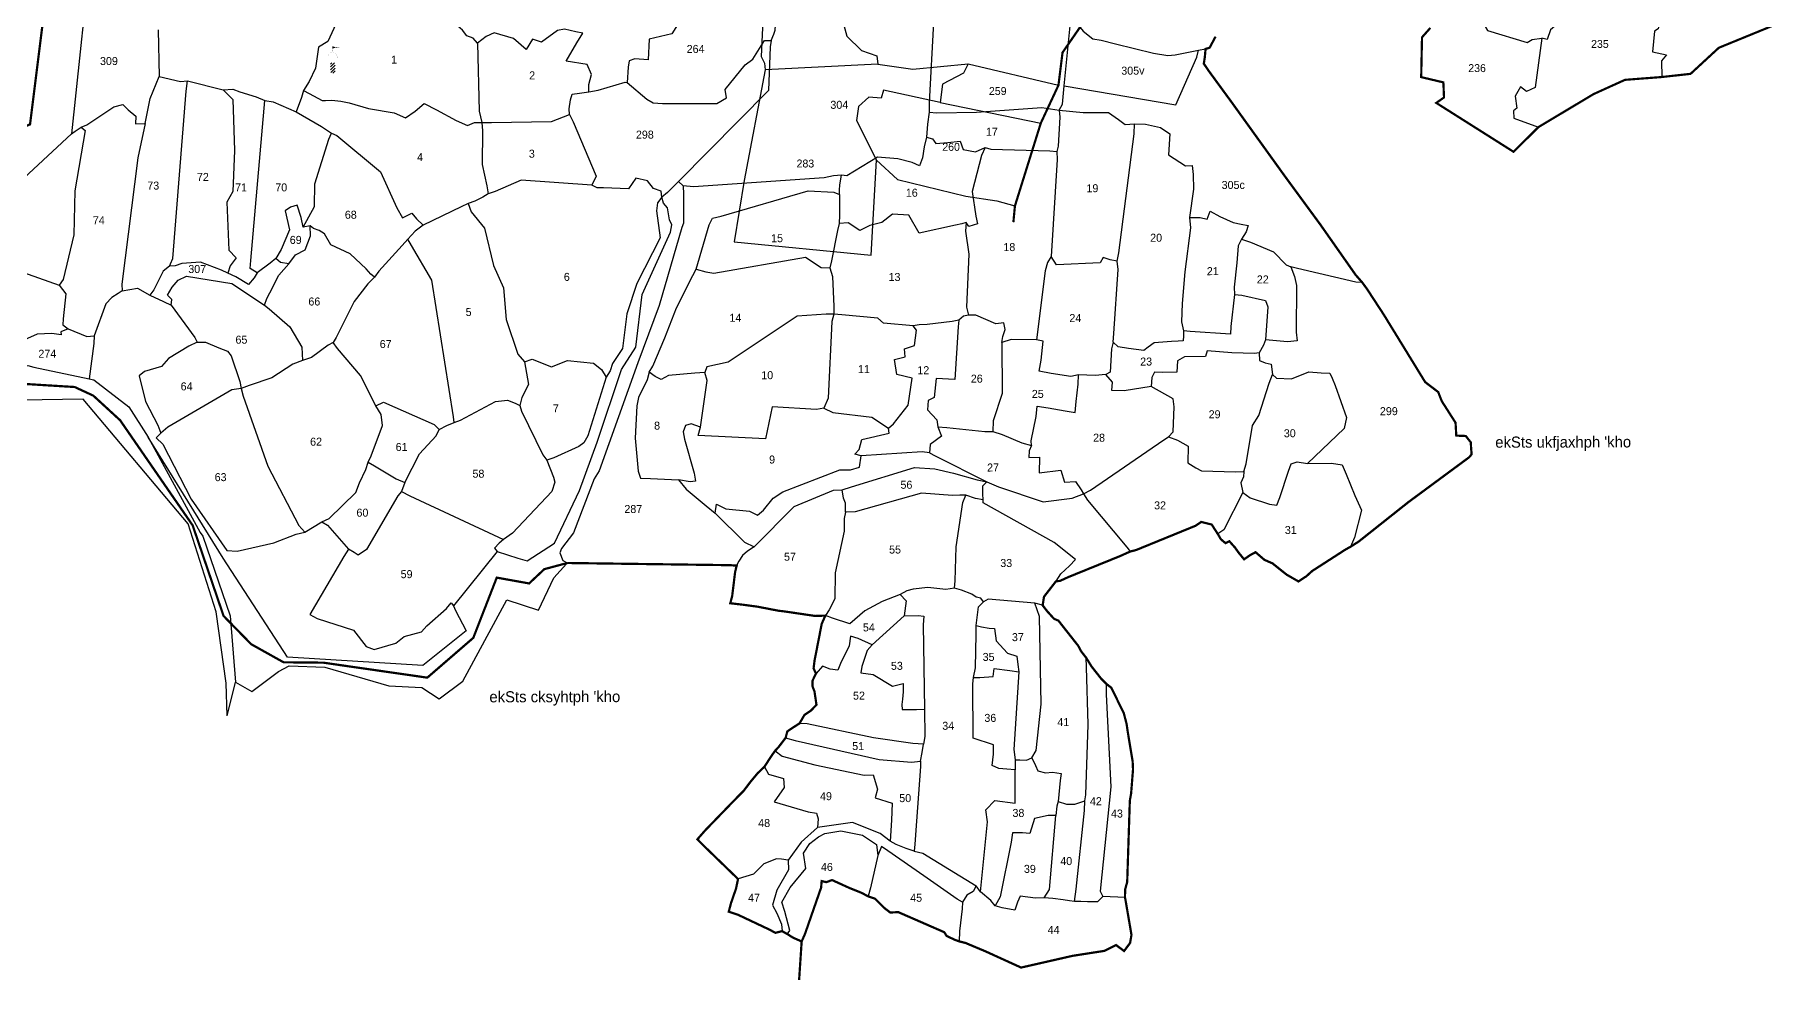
# Model space of a CAD drawing. Header units: metres. Extents: x 266201 to 270178, y 2154629 to 2157254.
# Drawn here: x 267563 to 269483, y 2154629 to 2155671 of the extents above; entities that cross this region are included whole.
import ezdxf

# ---------------------------------------------------------------- set-up
doc = ezdxf.new("R2010")
doc.units = ezdxf.units.M
doc.header["$MEASUREMENT"] = 0
doc.linetypes.add('DASHDOT', pattern=[1, 0.5, -0.25, 0, -0.25])
doc.linetypes.add('DIVIDE', pattern=[1.25, 0.5, -0.25, 0, -0.25, 0, -0.25])
for name, color, linetype in [('OFF', 1, 'Continuous'), ('OTHERS', 1, 'Continuous'), ('POLY_PARCEL', 6, 'Continuous'), ('POLY_WATER', 4, 'Continuous'), ('SYM_WORSHIP', 1, 'Continuous'), ('TEXT_MAPOUT', 7, 'Continuous'), ('TEXT_PARCEL', 7, 'Continuous'), ('V_BOUND_LINE', 7, 'Continuous'), ('V_BOUND_STREAM_LINE', 7, 'DASHDOT'), ('V_DIVIDE_LINE', 7, 'DIVIDE')]:
    doc.layers.add(name, color=color, linetype=linetype)
doc.styles.add('TEXT_MAP', font='KRDEV050.TTF', dxfattribs={"height": 1.8})

# ---------------------------------------------------------------- blocks, each defined once
blk = doc.blocks.new('TEMPLE')
at = {"linetype": 'Continuous'}
blk.add_hatch(color=256, dxfattribs=at).paths.add_polyline_path([(0.28, 5.69), (0.6, 5.75), (0.95, 5.71), (1.39, 5.73), (0.49, 5.85), (0.21, 6.01), (-0.14, 6.06), (-0.15, 5.55), (-0.09, 5.55)])
h = blk.add_hatch(dxfattribs=at)
h.set_pattern_fill('ANSI31', color=256, scale=3.6, style=0)
h.set_pattern_definition([(45, (-94.63405, -100.65248), (-0.318198, 0.318198), [])])
h.paths.add_polyline_path([(-0.51, 2.32), (-0.51, 0), (0.49, 0), (0.49, 2.32)])
at = {"linetype": 'Continuous', "const_width": 0.018}
for points in [[(-1.16, 3.28), (-1.16, 3.69), (-0.97, 4.22), (-0.63, 4.55), (-0.33, 4.73), (-0.16, 4.99), (0.05, 4.8), (0.46, 4.5), (0.69, 4.36), (0.88, 4.09), (1.02, 3.76), (1.06, 3.28)], [(-0.16, 4.99), (-0.14, 6.06), (0.21, 6.01), (0.49, 5.85), (1.39, 5.73), (0.95, 5.71), (0.6, 5.75), (0.28, 5.69), (-0.09, 5.55), (-0.15, 5.55)], [(-1.78, 3.28), (1.75, 3.28)], [(-1.78, 0), (1.78, 0)], [(-1.16, 0), (-1.16, 3.28)], [(-0.51, 0), (-0.51, 2.32), (0.49, 2.32), (0.49, 0)], [(1.06, 0), (1.06, 3.28)]]:
    blk.add_lwpolyline(points, dxfattribs=at)
blk = doc.blocks.new('90')
at = {"layer": 'OFF'}
for points in [[(268276.3, 2155504.7), (268271.3, 2155509.3)], [(267774.7, 2154921), (267773.5, 2154957)]]:
    blk.add_lwpolyline(points, dxfattribs=at)
at = {"layer": 'OTHERS'}
blk.add_lwpolyline([(267688, 2155227.8), (267744.9, 2155123.1), (267748.1, 2155119.1), (267778.1, 2155031.1), (267783.9, 2154958.2)], dxfattribs=at)
at = {"layer": 'POLY_PARCEL'}
for points in [[(268380.6, 2155805.1), (268365.9, 2155727), (268362.1, 2155646.9), (268366, 2155639.4), (268366.6, 2155632.1)], [(268444.8, 2155737.2), (268443.4, 2155717.1), (268456.3, 2155669.3), (268472.7, 2155653.4), (268489.4, 2155647.7), (268490.4, 2155638.6)], [(269282.1, 2155738.2), (269279.3, 2155714.6), (269284, 2155714.6), (269286.4, 2155703.4), (269278.2, 2155697.1), (269250.3, 2155693.3), (269230.6, 2155676.4), (269226.6, 2155665.7), (269221, 2155666.9)], [(269348.7, 2155735.7), (269347.6, 2155717.4), (269336, 2155713.8), (269335.2, 2155688.9), (269350.7, 2155686.9), (269349, 2155677.2), (269345, 2155674.6), (269342.6, 2155652), (269358.2, 2155648.6), (269352.5, 2155642), (269352.9, 2155624.3)], [(268050.1, 2155661.5), (268045.4, 2155667.1), (268038.4, 2155669.7), (268033.7, 2155675.7), (268025.9, 2155682.3), (268037.6, 2155687.7), (268044.7, 2155684.7), (268048, 2155681.2), (268067.2, 2155689.9), (268060.4, 2155702.3), (268065, 2155711.2), (268069.7, 2155719.9)], [(268341.8, 2155707.8), (268350.1, 2155695.9), (268336, 2155689.8), (268275.5, 2155690.4), (268263.9, 2155671.9), (268239, 2155665.8), (268237.9, 2155643.4), (268223.3, 2155644.5), (268216.9, 2155642.3), (268215.9, 2155635), (268214.8, 2155618.4)], [(268553.1, 2155691.6), (268551.8, 2155684.3), (268546.8, 2155596.2), (268547, 2155585.7)], [(268695.3, 2155614.7), (268702, 2155680.6), (268703.4, 2155692.4), (268709.7, 2155682.7), (268716.5, 2155674.8), (268727, 2155666.4), (268736.1, 2155664.8), (268752, 2155660.9), (268793.6, 2155650.6), (268809.5, 2155648.1), (268817.4, 2155648.8), (268843.1, 2155653.7)], [(269094, 2155697.8), (269110.1, 2155696.5), (269117.5, 2155687.7), (269156, 2155684.4), (269161, 2155675.4), (269204.8, 2155662.2), (269210.4, 2155665.6), (269221, 2155666.9)], [(267698.9, 2155676.2), (267699.8, 2155624.8)], [(267906.1, 2155690), (267894.4, 2155682.3), (267885.5, 2155663.5), (267875.3, 2155657.2), (267871.8, 2155634.2), (267865.1, 2155619.2), (267858.9, 2155609.3)], [(268172.7, 2155608.1), (268172.6, 2155615.9), (268175.6, 2155627.1), (268170.7, 2155638.1), (268147.7, 2155641.6), (268159.4, 2155661.9), (268166.1, 2155672.5), (268158.2, 2155674.1), (268145.7, 2155676.9), (268138.2, 2155675.4), (268120.6, 2155662.5), (268110.5, 2155666), (268103.5, 2155654.5), (268089.7, 2155666.7), (268068.6, 2155672.8), (268059.5, 2155669), (268050.1, 2155661.5)], [(268373.1, 2155664.4), (268376, 2155671.5), (268377.6, 2155675.7), (268378.1, 2155681.5)], [(268050.1, 2155661.5), (268052.1, 2155586.8), (268054.9, 2155574.1)], [(268214.8, 2155618.4), (268236.3, 2155599.9), (268243.2, 2155595.9), (268253.5, 2155595), (268313.4, 2155595.3), (268324, 2155601.5), (268322.7, 2155610.7), (268344.7, 2155637.8), (268353.1, 2155644), (268365.7, 2155664.4), (268373.1, 2155664.4)], [(268373.1, 2155664.4), (268372, 2155657.6), (268370.4, 2155609.6), (268271.3, 2155509.3)], [(268695.3, 2155614.7), (268818.3, 2155593.8), (268841.5, 2155646), (268843.1, 2155653.7)], [(268843.1, 2155653.7), (268851, 2155655.2)], [(269221, 2155666.9), (269213.7, 2155612.6), (269204.1, 2155608.4), (269197.3, 2155613.5), (269191.6, 2155603.1), (269193.5, 2155590.1), (269189.7, 2155587), (269190.2, 2155579), (269217.2, 2155569.2)], [(268490.4, 2155638.6), (268366.6, 2155632.1)], [(268490.4, 2155638.6), (268529, 2155632.8), (268589.7, 2155639)], [(268589.7, 2155639), (268584.8, 2155628.6), (268561.6, 2155616.3), (268559.2, 2155596.2)], [(268589.7, 2155639), (268689.2, 2155615.3)], [(267684.5, 2155573.3), (267690.1, 2155600.7), (267699.8, 2155624.8)], [(267699.8, 2155624.8), (267723.5, 2155619.2), (267731.1, 2155620)], [(267711.2, 2155416), (267712.4, 2155418.7), (267714.9, 2155424.6), (267729.8, 2155608.7), (267731.1, 2155620)], [(267731.1, 2155620), (267770.4, 2155610.3)], [(268172.7, 2155608.1), (268182.8, 2155610), (268212.4, 2155618.8), (268214.8, 2155618.4)], [(268366.6, 2155632.1), (268343.6, 2155510.4), (268332.6, 2155442.8)], [(268690, 2155587.9), (268693.5, 2155594.4), (268695.3, 2155614.7)], [(267770.4, 2155610.3), (267780.8, 2155611.1), (267788.7, 2155608.1), (267806.8, 2155602.5), (267816.2, 2155598.4)], [(267770.4, 2155610.3), (267780.8, 2155599.4), (267782.8, 2155543.5), (267781, 2155498.4), (267774.2, 2155486.4), (267776.4, 2155433.7), (267784.5, 2155425.3), (267778, 2155416.6), (267775.6, 2155408.4)], [(267807.6, 2155408.7), (267800.1, 2155413.5), (267800.9, 2155422.4), (267815.4, 2155590), (267816.2, 2155598.4)], [(267816.2, 2155598.4), (267825.2, 2155596.9), (267850.5, 2155586)], [(267858.9, 2155609.3), (267856.6, 2155601.6), (267850.5, 2155586)], [(267858.9, 2155609.3), (267865, 2155606.3), (267879.1, 2155598.3), (267882.8, 2155598.6), (267889.9, 2155598.8), (267899.7, 2155597.7), (267908.9, 2155595.8), (267930.2, 2155589.6), (267958.3, 2155584.9), (267971, 2155579.5), (267981.5, 2155586.6), (267991.4, 2155595.3), (268005, 2155588.1), (268026.8, 2155576.6), (268039.3, 2155570.8), (268046.9, 2155574.1), (268054.9, 2155574.1)], [(268151.4, 2155583), (268151, 2155589.3), (268152.3, 2155599.2), (268154.4, 2155605.3), (268162.4, 2155606.7), (268172.7, 2155608.1)], [(268559.2, 2155596.2), (268496.7, 2155609.9), (268494.3, 2155601.2), (268480.5, 2155602.2), (268469.1, 2155591.9), (268466.9, 2155576.5), (268488.9, 2155532.9)], [(268559.2, 2155596.2), (268669.7, 2155573.4)], [(267614.3, 2155569.2), (267620.5, 2155571.5), (267626.8, 2155576.2), (267650.2, 2155591.5), (267660.1, 2155593.9), (267666, 2155588.3), (267674.2, 2155581.2), (267674, 2155572.8), (267684.5, 2155573.3)], [(267850.5, 2155586), (267878.6, 2155569.8), (267884.2, 2155566), (267889.5, 2155562.6)], [(268054.9, 2155574.1), (268065.7, 2155574.1), (268131.7, 2155575.2), (268151.4, 2155583)], [(268151.4, 2155583), (268155.3, 2155575.1), (268180.6, 2155515.2), (268175.9, 2155505.2)], [(268547, 2155585.7), (268545, 2155572.3), (268543.9, 2155558)], [(268547, 2155585.7), (268555.4, 2155584.8), (268599, 2155585.6), (268670.9, 2155590.9), (268690, 2155587.9)], [(268690, 2155587.9), (268690.6, 2155580.2), (268688.8, 2155548.2), (268687.5, 2155542.2)], [(268690, 2155587.9), (268716.2, 2155585.2), (268744.1, 2155585.2), (268755.4, 2155577.5), (268762.5, 2155572.2), (268772.8, 2155572.7)], [(267614.3, 2155569.2), (267618.6, 2155565.4), (267607.2, 2155499.1), (267606.2, 2155450.6), (267594.5, 2155401.3), (267589.8, 2155395.3)], [(267603.5, 2155561.7), (267607.7, 2155564.7), (267614.3, 2155569.2)], [(267684.5, 2155573.3), (267676.5, 2155535.5), (267659, 2155396.2), (267659.2, 2155388.9)], [(267858.2, 2155459), (267870.7, 2155481.7), (267871.1, 2155506.6), (267886.6, 2155555.8), (267889.5, 2155562.6)], [(267889.5, 2155562.6), (267895.5, 2155560), (267943.5, 2155519.9), (267961.3, 2155480.5), (267967.8, 2155469.3), (267977.9, 2155474.5), (267983.2, 2155468.2), (267990.2, 2155461.2)], [(268054.9, 2155574.1), (268055.7, 2155565.2), (268055.1, 2155527.9), (268060.4, 2155504.7), (268061.9, 2155495.6)], [(268543.9, 2155558), (268541.3, 2155547.5), (268539.7, 2155535.3), (268536.3, 2155526.6), (268528.4, 2155530.1), (268512.4, 2155534.1), (268490.1, 2155536.1), (268456.4, 2155515.4), (268450.4, 2155516.4)], [(268543.9, 2155558), (268550.7, 2155556.2), (268554.2, 2155551.1), (268567.4, 2155552.3), (268581.1, 2155553.6), (268584.5, 2155544.6), (268597.8, 2155542), (268608.7, 2155546.7)], [(268753.8, 2155421.8), (268755.5, 2155430.9), (268772.3, 2155561.8), (268772.8, 2155572.7)], [(268772.8, 2155572.7), (268785.1, 2155572.3), (268801.4, 2155568.7), (268811.7, 2155561.6), (268810.2, 2155538.6), (268829, 2155526.7), (268836.1, 2155526.8), (268837.5, 2155516.9), (268837.7, 2155500.7), (268833.5, 2155469.5)], [(268608.7, 2155546.7), (268604.6, 2155538), (268594.2, 2155498.2), (268598.2, 2155471.3), (268600.2, 2155462.7), (268590.6, 2155459.6), (268587.5, 2155464.1)], [(268608.7, 2155546.7), (268614.7, 2155544.9), (268679.8, 2155542.9), (268687.5, 2155542.2)], [(268687.5, 2155542.2), (268687.7, 2155533.4), (268681.1, 2155426.9)], [(268332.6, 2155442.8), (268483.1, 2155428.2), (268488.9, 2155532.9)], [(268488.9, 2155532.9), (268512.2, 2155511.6), (268587.2, 2155493), (268621.4, 2155488.2), (268641.3, 2155482.4)], [(268175.9, 2155505.2), (268098.2, 2155510.6), (268069.7, 2155498.4), (268061.9, 2155495.6)], [(268252.8, 2155492.1), (268252, 2155498.7), (268243.9, 2155501.5), (268237, 2155509.9), (268224.2, 2155512.9), (268216.4, 2155501.4), (268188.8, 2155502.5), (268181.9, 2155502.2), (268175.9, 2155505.2)], [(268450.4, 2155516.4), (268441.7, 2155515.4), (268431.3, 2155513.5), (268287.6, 2155503.5), (268276.3, 2155504.7)], [(268290.8, 2155412.7), (268304.9, 2155461.6), (268308.7, 2155468.8), (268318.3, 2155471.3), (268413.8, 2155498.9), (268442.1, 2155497.6), (268448.4, 2155494.9)], [(268448.4, 2155494.9), (268448.3, 2155499.6), (268448.8, 2155505.7), (268450.4, 2155516.4)], [(267858.2, 2155459), (267856.3, 2155469.8), (267851.6, 2155483.3), (267844.3, 2155481.2), (267838.7, 2155477), (267843.4, 2155456.1), (267834.3, 2155434.6), (267828.3, 2155424.5)], [(268039.9, 2155485), (268032.3, 2155481.3), (267990.2, 2155461.2)], [(268061.9, 2155495.6), (268055.9, 2155492.1), (268047.2, 2155487.7), (268039.9, 2155485)], [(268039.9, 2155485), (268043.1, 2155475.9), (268057.9, 2155458), (268067.8, 2155417), (268078.7, 2155392.1), (268081.8, 2155357.4), (268094.5, 2155319.3), (268101.7, 2155310.7)], [(268252.8, 2155492.1), (268248.2, 2155485.9), (268247.1, 2155477.1), (268251.2, 2155447.4), (268225.3, 2155396.9), (268214.3, 2155363.7), (268209.6, 2155325.4), (268198.7, 2155309.1), (268195.9, 2155300.9), (268191.7, 2155294.1)], [(268448.4, 2155494.9), (268448.4, 2155472.1), (268447.8, 2155462.9)], [(267842.4, 2155418.7), (267850, 2155428.7), (267860.7, 2155434.1), (267866.3, 2155449.4), (267866.2, 2155460.4)], [(267866.2, 2155460.4), (267858.2, 2155459)], [(267936.7, 2155404.1), (267932.8, 2155407.3), (267927.6, 2155413.2), (267910, 2155429.6), (267888.9, 2155439.6), (267881.8, 2155451.8), (267876.1, 2155455.3), (267869.7, 2155457.4), (267866.2, 2155460.4)], [(267990.2, 2155461.2), (267981.7, 2155454.8), (267973.5, 2155445.8)], [(268447.8, 2155462.9), (268446.2, 2155455.3), (268439.4, 2155422), (268437.6, 2155414.4)], [(268587.5, 2155464.1), (268583, 2155462.7), (268576, 2155461.2), (268536.1, 2155452.5), (268524.7, 2155472.4), (268506.6, 2155473.2), (268494.9, 2155464.3), (268481.7, 2155460.8), (268470.8, 2155455.3), (268457.7, 2155463.7), (268447.8, 2155462.9)], [(268587.5, 2155464.1), (268587.1, 2155454.8), (268590.7, 2155429.2), (268588, 2155371.1), (268590.2, 2155362.1)], [(268833.5, 2155469.5), (268834.3, 2155458.4), (268828.1, 2155409.8), (268825.3, 2155374.9), (268824.7, 2155354.8), (268826.8, 2155344.9)], [(268833.5, 2155469.5), (268845.1, 2155469.7), (268852.9, 2155467.9), (268856.1, 2155476.8), (268866.6, 2155470.7), (268881.5, 2155464.1), (268890.2, 2155462.5), (268898, 2155460.7), (268895.5, 2155453.8), (268890.7, 2155446)], [(267973.5, 2155445.8), (267967.2, 2155439), (267941.5, 2155410.7), (267936.7, 2155404.1)], [(268024.6, 2155244.2), (268023.6, 2155250.3), (268000, 2155400.6), (267977.4, 2155438.7), (267973.5, 2155445.8)], [(268890.7, 2155446), (268886.9, 2155438.5), (268885.3, 2155419.7), (268882.5, 2155393), (268883, 2155384.8)], [(268890.7, 2155446), (268900.3, 2155442.4), (268925.6, 2155431.9), (268939.6, 2155417.5), (268944.7, 2155415.2)], [(267497.7, 2155436.4), (267505, 2155432.9), (267544.3, 2155411.4), (267589.8, 2155395.3)], [(267828.3, 2155424.5), (267821.9, 2155419.3), (267807.6, 2155408.7)], [(267842.4, 2155418.7), (267833.4, 2155420.2), (267828.3, 2155424.5)], [(268290.8, 2155412.7), (268301.2, 2155409.9), (268310.1, 2155408.3), (268410.8, 2155425.9), (268428, 2155414.7), (268437.6, 2155414.4)], [(268681.1, 2155426.9), (268677.2, 2155420), (268674.5, 2155410.9), (268665, 2155334.9)], [(268753.8, 2155421.8), (268746, 2155423.2), (268738.5, 2155425.7), (268735.2, 2155419.6), (268687.1, 2155417.4), (268681.1, 2155426.9)], [(267711.2, 2155416), (267704.2, 2155410.6), (267693.9, 2155390.2), (267689.6, 2155384.3)], [(267713.3, 2155373.1), (267713.9, 2155379.4), (267709.2, 2155384.3), (267714.3, 2155393), (267720.9, 2155400.8), (267730, 2155405.2), (267779.8, 2155396.9), (267815.9, 2155373.1)], [(267775.6, 2155408.4), (267768.6, 2155411.7), (267745.3, 2155420.5), (267724.9, 2155419.1), (267717.5, 2155416.5), (267711.2, 2155416)], [(267807.6, 2155408.7), (267804.5, 2155403.1), (267798.2, 2155395.8), (267784.3, 2155404.2), (267775.6, 2155408.4)], [(267815.9, 2155373.1), (267818.5, 2155380.7), (267821.6, 2155386.7), (267831.7, 2155406.3), (267837, 2155412.3), (267842.4, 2155418.7)], [(267936.7, 2155404.1), (267929.6, 2155396.5), (267914.6, 2155377.2), (267894.5, 2155337.7), (267891.5, 2155332)], [(268238.8, 2155299.4), (268243, 2155306.1), (268256.2, 2155337.2), (268268.9, 2155370.4), (268287, 2155405.8), (268290.8, 2155412.7)], [(268437.6, 2155414.4), (268440.5, 2155404.8), (268442, 2155371.8), (268442, 2155363.1)], [(268749.5, 2155332.3), (268750, 2155341.9), (268754.8, 2155412.4), (268753.8, 2155421.8)], [(268944.7, 2155415.2), (268948.8, 2155404.7), (268951.1, 2155394.7), (268950.8, 2155343.3), (268951.7, 2155334), (268941.2, 2155332.8), (268917, 2155335)], [(269023.5, 2155398), (269016.4, 2155398.6), (268952.1, 2155413.5), (268944.7, 2155415.2)], [(267589.8, 2155395.3), (267597.4, 2155385.8), (267594.4, 2155358.1), (267593.8, 2155351.4), (267599.7, 2155347.2)], [(267659.2, 2155388.9), (267655, 2155385.9), (267648, 2155381.6), (267641.4, 2155374.8), (267628.4, 2155339.6)], [(267659.2, 2155388.9), (267676, 2155392), (267689.6, 2155384.3)], [(267689.6, 2155384.3), (267704.6, 2155377.1), (267713.3, 2155373.1)], [(268883, 2155384.8), (268878.8, 2155349.7), (268878.6, 2155341.3), (268834, 2155344.2), (268826.8, 2155344.9)], [(268883, 2155384.8), (268890.9, 2155384.1), (268916.9, 2155378.5), (268919.5, 2155371.2), (268917, 2155335)], [(267713.3, 2155373.1), (267739.3, 2155337.7), (267741.9, 2155332.5)], [(267815.9, 2155373.1), (267821, 2155369.3), (267843.8, 2155349.2), (267856.8, 2155327), (267857.8, 2155312.2)], [(267599.7, 2155347.2), (267591.8, 2155343.9), (267592.3, 2155340.6), (267582, 2155342), (267565.6, 2155341.3), (267478.5, 2155302.3), (267468.2, 2155299.9), (267461.6, 2155297.3), (267452.7, 2155295.4), (267444, 2155293.5)], [(267599.7, 2155347.2), (267620.3, 2155338.8), (267628.4, 2155339.6)], [(268442, 2155363.1), (268433.5, 2155363.1), (268401.9, 2155361), (268326, 2155310.4), (268302.3, 2155305.2), (268300.3, 2155299.1)], [(268442, 2155363.1), (268440, 2155355.2), (268435.7, 2155270.8), (268431, 2155259.8)], [(268529.4, 2155350.3), (268496.9, 2155353.2), (268490.6, 2155358.7), (268451, 2155362.5), (268442, 2155363.1)], [(268502.2, 2155237.9), (268507.6, 2155242.6), (268524, 2155263.2), (268528.4, 2155292.8), (268511.5, 2155296.7), (268508.8, 2155313.4), (268520.5, 2155316.5), (268519.7, 2155325.2), (268531, 2155328.9), (268533, 2155345.6), (268529.4, 2155350.3)], [(268579.7, 2155356.5), (268572.1, 2155355.3), (268544.6, 2155351.9), (268536.1, 2155351.7), (268529.4, 2155350.3)], [(268579.7, 2155356.5), (268578.9, 2155349.2), (268575.3, 2155291.4), (268554.5, 2155292.6), (268552.4, 2155271.6), (268546, 2155268.1), (268545, 2155258), (268555.5, 2155247), (268556.4, 2155239.4)], [(268590.2, 2155362.1), (268584.6, 2155361), (268579.7, 2155356.5)], [(268626.9, 2155332.2), (268628, 2155338.7), (268630.7, 2155346.5), (268629.2, 2155353.9), (268620.3, 2155352.5), (268598.3, 2155362.3), (268590.2, 2155362.1)], [(267628.4, 2155339.6), (267628.1, 2155331), (267623.1, 2155292)], [(267741.9, 2155332.5), (267732.6, 2155328), (267710.1, 2155314.6), (267702.4, 2155305.7), (267683.9, 2155300), (267678, 2155295.3), (267684.9, 2155267.1), (267698.3, 2155241.2), (267701.8, 2155232.2)], [(267741.9, 2155332.5), (267750.8, 2155332.3), (267765.6, 2155326.2), (267775.2, 2155322.5), (267779.2, 2155317.6), (267788.8, 2155289.1), (267790, 2155281.6)], [(267891.5, 2155332), (267885.8, 2155329.2), (267867.4, 2155315.6), (267857.8, 2155312.2)], [(267938.4, 2155262.5), (267921.6, 2155295.7), (267896, 2155325.6), (267891.5, 2155332)], [(268626.9, 2155332.2), (268627.2, 2155275.8), (268617.4, 2155245.7), (268617, 2155234.2)], [(268665, 2155334.9), (268637, 2155335.5), (268626.9, 2155332.2)], [(268711.4, 2155296.5), (268702.8, 2155294.5), (268681.1, 2155298), (268667.9, 2155300.7), (268670.2, 2155312.8), (268672.2, 2155333.6), (268665, 2155334.9)], [(268749.5, 2155332.3), (268747.6, 2155325.3), (268746, 2155299.5), (268741.2, 2155297)], [(268826.8, 2155344.9), (268826.8, 2155339.3), (268826.3, 2155334.1), (268820.7, 2155333.4), (268813.6, 2155333.1), (268794.3, 2155331.7), (268787.9, 2155326.8), (268783, 2155323.2), (268766.4, 2155325.5), (268754.9, 2155327.4), (268749.5, 2155332.3)], [(268917, 2155335), (268914.9, 2155329.3), (268910.1, 2155320.9)], [(267857.8, 2155312.2), (267846.8, 2155308.2), (267824, 2155293.2), (267799, 2155284.6), (267790, 2155281.6)], [(268101.7, 2155310.7), (268106.3, 2155285.7), (268098.9, 2155271.4), (268096.7, 2155262.9)], [(268101.7, 2155310.7), (268110.4, 2155313.6), (268131.5, 2155305.4), (268149.3, 2155312.3), (268177.8, 2155309.4), (268186.5, 2155302.2), (268191.7, 2155294.1)], [(268910.1, 2155320.9), (268904.8, 2155320), (268879.9, 2155320.6), (268852.8, 2155323), (268850.8, 2155316.6), (268827.9, 2155316.3), (268820.1, 2155311.8), (268819.5, 2155299.3), (268803.6, 2155299.2), (268795, 2155299.6), (268791.9, 2155293.6), (268791.3, 2155283.7)], [(268910.1, 2155320.9), (268910.4, 2155312.4), (268916.4, 2155309.7), (268923.1, 2155308.1), (268924.7, 2155296.7)], [(268191.7, 2155294.1), (268171.4, 2155229.2), (268167, 2155221.5), (268161.7, 2155217.5), (268134, 2155205.1), (268126.5, 2155202.7)], [(268238.8, 2155299.4), (268236.7, 2155291.1), (268227.4, 2155271.4), (268225.3, 2155262.5), (268223.6, 2155226.7), (268226.8, 2155190.4), (268229.6, 2155182.6), (268240.4, 2155182.4), (268271.2, 2155180.8)], [(268300.3, 2155299.1), (268289.3, 2155298.4), (268260.4, 2155295.7), (268252.2, 2155291.4), (268245.5, 2155294.5), (268238.8, 2155299.4)], [(268295.4, 2155238.8), (268302.9, 2155290.3), (268300.3, 2155299.1)], [(268659.7, 2155218.9), (268659.2, 2155224), (268664.5, 2155250.8), (268665.9, 2155262), (268677.9, 2155260.2), (268696.7, 2155256.7), (268703, 2155255.8), (268707.4, 2155255.1), (268708.6, 2155267), (268710.9, 2155286.2), (268711.4, 2155296.5)], [(268741.2, 2155297), (268729.5, 2155295.7), (268711.4, 2155296.5)], [(268791.3, 2155283.7), (268761.6, 2155279), (268747.9, 2155279.4), (268748.6, 2155288.3), (268741.2, 2155297)], [(268893.2, 2155190), (268895.5, 2155198.6), (268902.6, 2155240.8), (268909.7, 2155251.6), (268920.9, 2155287.2), (268924.7, 2155296.7)], [(268924.7, 2155296.7), (268929.1, 2155293), (268945.5, 2155292.1), (268964.5, 2155299.9), (268978, 2155298.6), (268987.8, 2155298.2), (268990.4, 2155292.9), (268993.5, 2155284.9), (269005.9, 2155249.7), (269003.5, 2155237.4), (268963.3, 2155198.8)], [(267790, 2155281.6), (267779.9, 2155280), (267709.4, 2155238.9), (267701.8, 2155232.2)], [(267790, 2155281.6), (267792.5, 2155272.9), (267819.3, 2155196), (267853.5, 2155130.5), (267860.1, 2155123.4)], [(268024.6, 2155244.2), (268031.3, 2155246.5), (268070, 2155267), (268083.1, 2155268.7), (268091.6, 2155265.2), (268096.7, 2155262.9)], [(268810.1, 2155228.4), (268815.3, 2155233.9), (268816.3, 2155261.4), (268815.3, 2155270.1), (268791.3, 2155283.7)], [(267929.7, 2155200.2), (267933.2, 2155207.4), (267945.8, 2155240.7), (267944, 2155252.9), (267938.4, 2155262.5)], [(267938.4, 2155262.5), (267946.9, 2155266.5), (268002.6, 2155241.8), (268008, 2155236.2)], [(268096.7, 2155262.9), (268098.4, 2155256.5), (268122.1, 2155208.4), (268126.5, 2155202.7)], [(268431, 2155259.8), (268422.9, 2155258.5), (268374.3, 2155261.3), (268366.9, 2155226.2), (268292.7, 2155229.7), (268295.4, 2155238.8)], [(268431, 2155259.8), (268441, 2155254.9), (268483.9, 2155249.9), (268502.2, 2155237.9)], [(267701.8, 2155232.2), (267696.5, 2155227.3), (267703.8, 2155220.2), (267735.2, 2155159.5), (267774.2, 2155103.1), (267785.7, 2155102.6), (267825.9, 2155111.7), (267850.5, 2155121.3), (267860.1, 2155123.4)], [(267970.2, 2155178), (267986.5, 2155209.4), (268004.5, 2155229.3), (268008, 2155236.2)], [(268008, 2155236.2), (268016.4, 2155240.7), (268024.6, 2155244.2)], [(268295.4, 2155238.8), (268285.3, 2155242.6), (268278.8, 2155240.6), (268276.5, 2155233.6), (268277.7, 2155225.8), (268288.3, 2155188.2), (268290.1, 2155179.3), (268283.9, 2155178.8), (268271.2, 2155180.8)], [(268472.2, 2155207.5), (268465.2, 2155209.1), (268469.9, 2155214.5), (268472.8, 2155225.4), (268502.9, 2155232.3), (268502.2, 2155237.9)], [(268556.4, 2155239.4), (268560.7, 2155228.9), (268548, 2155219.8), (268547.2, 2155210.7)], [(268556.4, 2155239.4), (268566.3, 2155238.5), (268608.1, 2155234), (268617, 2155234.2)], [(268617, 2155234.2), (268627.1, 2155230.9), (268648.8, 2155221.8), (268659.7, 2155218.9)], [(268547.2, 2155210.7), (268539.2, 2155211.8), (268472.2, 2155207.5)], [(268547.2, 2155210.7), (268553.4, 2155207.5), (268610.4, 2155178.9)], [(268659.7, 2155218.9), (268656.9, 2155213), (268656.5, 2155205.7), (268668.3, 2155206), (268667.9, 2155188.5), (268691.9, 2155191.4), (268696, 2155178.3), (268708.1, 2155179.2), (268714, 2155170), (268716.7, 2155165.7)], [(268716.7, 2155165.7), (268724.4, 2155169.7), (268805.2, 2155224.8), (268810.1, 2155228.4)], [(268810.1, 2155228.4), (268820, 2155224.6), (268832, 2155217.9), (268831.4, 2155199.8), (268840.4, 2155194), (268846.6, 2155190.8), (268884.1, 2155189.9), (268893.2, 2155190)], [(267878.8, 2155134.8), (267887.1, 2155138.3), (267916.4, 2155167), (267920.3, 2155177.7), (267927.4, 2155192.2), (267929.7, 2155200.2)], [(267929.7, 2155200.2), (267936.9, 2155196.2), (267960.6, 2155182.2), (267970.2, 2155178)], [(268126.5, 2155202.7), (268133.6, 2155183.9), (268135.1, 2155178.4), (268132, 2155168.1), (268088.8, 2155122.1), (268078.8, 2155115.1)], [(268311.6, 2155144.2), (268312.9, 2155154), (268323.3, 2155148.9), (268349.2, 2155146.3), (268358.3, 2155142.2), (268364.7, 2155147.4), (268375.3, 2155160.6), (268386.1, 2155167.8), (268448.7, 2155191.8), (268460.3, 2155192.1), (268470.2, 2155194.8), (268472.2, 2155207.5)], [(268451.3, 2155170), (268461.6, 2155173.4), (268530.9, 2155194.6), (268553.3, 2155193.1), (268573.7, 2155188.2), (268599.7, 2155181.1), (268610.4, 2155178.9)], [(268891.9, 2155167), (268900, 2155161.1), (268921.4, 2155154.2), (268929.5, 2155153.1), (268932.6, 2155161.5), (268942.1, 2155190.5), (268945.3, 2155198.6), (268951.7, 2155200.6), (268963.3, 2155198.8)], [(268963.3, 2155198.8), (268989.4, 2155199.3), (269001.3, 2155197.3), (269005.7, 2155187.2), (269015.3, 2155163.7), (269022.4, 2155147.5), (269014.8, 2155117.5), (269010.5, 2155107.3)], [(267970.2, 2155178), (267966.5, 2155168.1)], [(268271.2, 2155180.8), (268279.5, 2155170.7), (268301.7, 2155152.2), (268311.6, 2155144.2)], [(268606.2, 2155158.9), (268606.1, 2155165.6), (268605.9, 2155174.3), (268610.4, 2155178.9)], [(268610.4, 2155178.9), (268623.4, 2155173.1), (268672.5, 2155156.6), (268704.2, 2155160.7), (268716.7, 2155165.7)], [(268893.2, 2155190), (268892.8, 2155184.3), (268889.8, 2155177.5), (268891.9, 2155167)], [(267966.5, 2155168.1), (267962.5, 2155163.2), (267928.1, 2155104.1), (267918.8, 2155098), (267914.3, 2155100.8), (267908.1, 2155104.5)], [(267966.5, 2155168.1), (267975.6, 2155163.5), (268078.8, 2155115.1)], [(268354.3, 2155107.2), (268398.3, 2155151.6), (268441.7, 2155169.5), (268451.3, 2155170)], [(268455, 2155145.5), (268455, 2155155.2), (268452.8, 2155160.8), (268451.3, 2155170)], [(268587.3, 2155164.2), (268580.8, 2155164), (268572.5, 2155163.7), (268538.5, 2155166.3), (268465.6, 2155145.6), (268455, 2155145.5)], [(268574.9, 2155061.8), (268575.5, 2155069.8), (268576.6, 2155107.1), (268584.1, 2155155.9), (268587.3, 2155164.2)], [(268606.2, 2155158.9), (268597.9, 2155160.4), (268587.3, 2155164.2)], [(268686.5, 2155069.3), (268691.9, 2155077.5), (268701.3, 2155086.2), (268708, 2155093.4), (268684.3, 2155111.9), (268606.4, 2155155.5), (268606.2, 2155158.9)], [(268716.7, 2155165.7), (268721, 2155158.6), (268764.4, 2155106.7), (268768.1, 2155102)], [(268891.9, 2155167), (268871.1, 2155125.8), (268864.4, 2155121.4)], [(267860.1, 2155123.4), (267878.8, 2155134.8)], [(267878.8, 2155134.8), (267885.3, 2155131.1), (267908.1, 2155104.5)], [(268311.6, 2155144.2), (268344, 2155112.5), (268354.3, 2155107.2)], [(268455, 2155145.5), (268453.5, 2155138.2), (268453.3, 2155124.5), (268443.5, 2155078.7), (268443.1, 2155049.8), (268437, 2155037.7), (268432.8, 2155031.5)], [(268078.8, 2155115.1), (268074, 2155111.2), (268068.9, 2155105.7), (268071.8, 2155102.1)], [(267908.1, 2155104.5), (267903.2, 2155096.7), (267871.9, 2155043.2), (267865.7, 2155032.6), (267873.8, 2155028.3), (267913.8, 2155015.5), (267927.8, 2154997.4), (267936.5, 2154994.2), (267960.2, 2155001.2), (267969.4, 2155008.5), (267988.5, 2155013.8), (267994.3, 2155020.3), (268016.1, 2155039.4), (268021.1, 2155045.6), (268023.9, 2155042.3)], [(268354.3, 2155107.2), (268347.1, 2155102.5), (268341.8, 2155097.8), (268337.5, 2155091.3), (268335.2, 2155086.5)], [(268574.9, 2155061.8), (268565.3, 2155060.4), (268545.6, 2155062.5), (268529.5, 2155060.6), (268522.3, 2155058.8), (268515.1, 2155054.9)], [(268606.9, 2155046.6), (268603.8, 2155050.8), (268598.6, 2155051.9), (268593.8, 2155055.1), (268582.7, 2155059.5), (268574.9, 2155061.8)], [(268515.1, 2155054.9), (268495.4, 2155047), (268476.2, 2155036.8), (268459.6, 2155022.6), (268440.6, 2155028.6), (268432.8, 2155031.5)], [(268515.1, 2155054.9), (268521.8, 2155047.6), (268519.3, 2155031.2)], [(268598.7, 2155020.6), (268601.4, 2155041.3), (268606.9, 2155046.6)], [(268663.1, 2155045.2), (268611.7, 2155049.6), (268606.9, 2155046.6)], [(268660, 2154874.8), (268664.8, 2154883.1), (268670, 2154934.1), (268668.5, 2155030.6), (268663.1, 2155045.2)], [(268671.8, 2155042.8), (268663.1, 2155045.2)], [(268519.3, 2155031.2), (268484.1, 2154999.2)], [(268519.3, 2155031.2), (268534.9, 2155031.5), (268541, 2155031), (268540.5, 2155021.2), (268542, 2154928.5)], [(268595.8, 2154963.4), (268598.1, 2154974), (268598.7, 2155010.9), (268598.7, 2155020.6)], [(268598.7, 2155020.6), (268604.5, 2155019.2), (268612.8, 2155017.6), (268618.8, 2155017.4), (268620.5, 2155003.6), (268633, 2154990.1), (268643.4, 2154986.9), (268644.4, 2154977.7), (268645.5, 2154969.6)], [(268484.1, 2154999.2), (268468.8, 2155006.4), (268460.4, 2155008.7), (268459, 2154998.4), (268449.4, 2154978.9), (268446.4, 2154971.4), (268438, 2154972.6), (268429.5, 2154975.9), (268422.5, 2154967.7)], [(268484.1, 2154999.2), (268478.8, 2154993.1), (268472.8, 2154975.5), (268471.9, 2154968.4), (268485.5, 2154966.8), (268506.8, 2154954), (268518.2, 2154956.6), (268518.5, 2154947.7), (268517.8, 2154939.5), (268516.9, 2154933.6), (268517.1, 2154928.2), (268526.7, 2154928.2), (268533.1, 2154928), (268542, 2154928.5)], [(268718.3, 2154827.6), (268719.2, 2154834.3), (268721.9, 2154911.7), (268719.9, 2154974.7), (268719.6, 2154985.2)], [(268641.6, 2154861.9), (268632.4, 2154862.5), (268623.7, 2154863.2), (268616.1, 2154866.6), (268617.9, 2154878.8), (268617.9, 2154889.2), (268595.3, 2154896.5), (268594.9, 2154956.5), (268595.8, 2154963.4)], [(268595.8, 2154963.4), (268602.7, 2154963.4), (268617.2, 2154964.4), (268618.6, 2154973.1), (268635.6, 2154971.1), (268645.5, 2154969.6)], [(268645.5, 2154969.6), (268640.2, 2154884), (268641.6, 2154872.9)], [(268741.8, 2154956.4), (268741.8, 2154944.5), (268746.9, 2154843.1), (268735.2, 2154728.2), (268737.9, 2154722.3)], [(268542, 2154928.5), (268542.1, 2154898.4), (268540.7, 2154889.9)], [(268540.7, 2154889.9), (268529, 2154890.6), (268485.8, 2154896.8), (268412.9, 2154912.4), (268404.4, 2154912.9)], [(268389.1, 2154897), (268399.6, 2154893.9), (268492.1, 2154873.2), (268527.7, 2154870.2), (268537.6, 2154871.2)], [(268537.6, 2154871.2), (268539.4, 2154880.8), (268540.7, 2154889.9)], [(268365.7, 2154865.1), (268370.3, 2154856.9), (268386.6, 2154852.1), (268387.6, 2154842.2), (268376.3, 2154826.6), (268414, 2154815.6), (268423.1, 2154813.9), (268424.7, 2154807.7), (268424.3, 2154798.2)], [(268377.5, 2154882.7), (268385.1, 2154876.6), (268421.1, 2154867.3), (268475.4, 2154855.8), (268485.5, 2154856.3), (268490.2, 2154840.4), (268487.7, 2154831), (268506.4, 2154825.2), (268505.5, 2154806.5), (268504.2, 2154783.3)], [(268537.6, 2154871.2), (268537.6, 2154865.3), (268532.9, 2154805.4), (268531.3, 2154779.8), (268530.4, 2154772.3)], [(268641.6, 2154872.9), (268646.6, 2154872.7), (268654.2, 2154872.5), (268660, 2154874.8)], [(268641.6, 2154872.9), (268641.6, 2154861.9)], [(268660, 2154874.8), (268664.1, 2154866.4), (268666.6, 2154860.7), (268674.8, 2154858.4), (268682.6, 2154859.1), (268692.2, 2154857.8), (268691, 2154849.9), (268688.7, 2154826.8)], [(268603.5, 2154727.3), (268611.1, 2154804.6), (268609.3, 2154817.7), (268619.1, 2154827.8), (268641.7, 2154824.9), (268641.6, 2154861.9)], [(268688.7, 2154826.8), (268687.3, 2154821.6), (268686.4, 2154811.5)], [(268688.7, 2154826.8), (268698.2, 2154823.8), (268707.2, 2154823.8), (268718.3, 2154827.6)], [(268706.9, 2154716.7), (268708.5, 2154730.4), (268718, 2154817), (268718.3, 2154827.6)], [(268686.4, 2154811.5), (268678, 2154811.3), (268663, 2154808.3), (268657.7, 2154791.6), (268649.8, 2154792.4), (268638.8, 2154792.4), (268637, 2154782.1), (268625.1, 2154721.8), (268619.6, 2154712.2)], [(268673.5, 2154720.8), (268679.4, 2154729.9), (268686.4, 2154811.5)], [(268390.9, 2154681), (268393.6, 2154685), (268388.2, 2154705.8), (268384.9, 2154716.1), (268394, 2154732.1), (268411.4, 2154753), (268408.6, 2154770.1), (268415.8, 2154780.6), (268425.1, 2154787.9), (268432.3, 2154791.7), (268449.9, 2154794.5), (268473.6, 2154789.9), (268488.9, 2154779.4), (268490.6, 2154767.4)], [(268424.3, 2154798.2), (268406, 2154782), (268392, 2154762.2)], [(268504.2, 2154783.3), (268492.9, 2154791.7), (268462.5, 2154803.9), (268424.3, 2154798.2)], [(268583.5, 2154716), (268577.9, 2154719.4), (268541.2, 2154745), (268501.5, 2154772.6), (268494.6, 2154777.4), (268490.6, 2154767.4)], [(268530.4, 2154772.3), (268521.6, 2154775.3), (268510.6, 2154779.5), (268504.2, 2154783.3)], [(268530.4, 2154772.3), (268539.9, 2154770.1), (268598.8, 2154734)], [(268392, 2154762.2), (268384.6, 2154763.5), (268379.1, 2154763.7), (268365.1, 2154758.2), (268353.7, 2154746.8), (268336.7, 2154741.6)], [(268392, 2154762.2), (268392.3, 2154751.5), (268379.5, 2154729.4), (268374.6, 2154712.7), (268379.3, 2154704.1), (268384.4, 2154691.7), (268385.1, 2154684.2)], [(268490.6, 2154767.4), (268482.3, 2154731.9), (268479.9, 2154722.5)], [(268598.8, 2154734), (268595.4, 2154728), (268588.3, 2154723.8), (268583.5, 2154716)], [(268603.5, 2154727.3), (268598.8, 2154734)], [(268583.5, 2154716), (268583.3, 2154708.6), (268580.3, 2154684), (268580, 2154672.9)], [(268619.6, 2154712.2), (268614.7, 2154717.9), (268603.5, 2154727.3)], [(268673.5, 2154720.8), (268664, 2154720.5), (268647.2, 2154722.6), (268644.2, 2154716.1), (268641.2, 2154707.4), (268627.2, 2154709.9), (268619.6, 2154712.2)], [(268706.9, 2154716.7), (268701.3, 2154717.6), (268694.2, 2154718.8), (268682.9, 2154720.1), (268673.5, 2154720.8)], [(268737.9, 2154722.3), (268732.2, 2154716.3), (268721.1, 2154716.5), (268713.8, 2154716.7), (268706.9, 2154716.7)], [(268762.4, 2154721.2), (268737.9, 2154722.3)]]:
    blk.add_lwpolyline(points, dxfattribs=at)
at = {"layer": 'POLY_WATER'}
for points in [[(267624.4, 2155787.7), (267626.5, 2155780.9), (267603.5, 2155561.7)], [(267603.5, 2155561.7), (267540.7, 2155503.5), (267530.2, 2155501.6)], [(268276.3, 2155504.7), (268276.8, 2155495.5), (268276.9, 2155463.4), (268275, 2155458.5), (268249.8, 2155373), (268226.4, 2155309.6), (268183.9, 2155190.9), (268178.3, 2155182), (268155.6, 2155122.5), (268142.7, 2155105.4), (268140.6, 2155100.7), (268143.9, 2155092.3), (268148.9, 2155089.4)], [(268271.3, 2155509.3), (268259.2, 2155497.1), (268252.8, 2155492.1)], [(268071.8, 2155102.1), (268094.5, 2155094.8), (268104.8, 2155091.8), (268134.8, 2155111.1), (268162.2, 2155169.2), (268181.6, 2155222.3), (268208.4, 2155302.5), (268224.3, 2155327.1), (268231.3, 2155384.9), (268262.4, 2155453.4), (268264, 2155461.6), (268261.4, 2155467), (268259.3, 2155480.4), (268254.6, 2155485.3), (268252.8, 2155492.1)], [(267452.8, 2155258), (267476.6, 2155282.2), (267493.2, 2155284.8), (267516.3, 2155303), (267555.6, 2155306.7), (267562.1, 2155304.9), (267623.1, 2155292)], [(267623.1, 2155292), (267628.1, 2155291), (267666.6, 2155261.4), (267688, 2155227.8)], [(267773.5, 2154957), (267762.6, 2155035.8), (267731.7, 2155132.5), (267616.3, 2155269.7), (267480.4, 2155267.6), (267359, 2155153), (267323.4, 2155080.3)], [(268023.9, 2155042.3), (268026.1, 2155037.2), (268037.7, 2155014.6), (267990, 2154976.6), (267841, 2154985.8), (267770.2, 2155094.8), (267688, 2155227.8)], [(268071.8, 2155102.1), (268023.9, 2155042.3)], [(267774.7, 2154921), (267783.9, 2154958.2), (267801.8, 2154947.8), (267831.1, 2154970.1), (267842.9, 2154976.2), (267882.2, 2154974.8), (267952.6, 2154954.1), (267989, 2154952.2), (268008, 2154939.9), (268034.1, 2154959.2), (268082.3, 2155048.7), (268117.4, 2155037.5), (268134, 2155073.2), (268148.1, 2155088.5)], [(268148.1, 2155088.5), (268148.9, 2155089.4)]]:
    blk.add_lwpolyline(points, dxfattribs=at)
at = {"layer": 'V_BOUND_LINE'}
for points in [[(268639.6, 2155464.5, 2.41, 2.41, 0), (268641.3, 2155482.4, 2.41, 2.41, 0), (268669.7, 2155573.4, 2.41, 2.41, 0), (268689.2, 2155615.3, 2.41, 2.41, 0), (268693.7, 2155651.3, 2.41, 2.41, 0), (268718.7, 2155687.5, 2.41, 2.41, 0)], [(269098.3, 2155678.4, 2.41, 2.41, 0), (269089.1, 2155668, 2.41, 2.41, 0), (269088.2, 2155624.2, 2.41, 2.41, 0), (269112.6, 2155618.4, 2.41, 2.41, 0), (269113.3, 2155601.8, 2.41, 2.41, 0), (269104.8, 2155595.8, 2.41, 2.41, 0), (269189.8, 2155542, 2.41, 2.41, 0), (269217.2, 2155569.2, 2.41, 2.41, 0), (269277.8, 2155605.5, 2.41, 2.41, 0), (269312.4, 2155621.2, 2.41, 2.41, 0), (269352.9, 2155624.3, 2.41, 2.41, 0), (269384.5, 2155627.8, 2.41, 2.41, 0), (269415.6, 2155656.5, 2.41, 2.41, 0), (269481.8, 2155683.6, 2.41, 2.41, 0)]]:
    blk.add_lwpolyline(points, format="xyseb", dxfattribs=at)
at = {"layer": 'V_BOUND_LINE', "const_width": 2.45}
blk.add_lwpolyline([(268148.9, 2155089.4), (268327.8, 2155087), (268335.2, 2155086.5), (268333.5, 2155079.4), (268330.3, 2155053.2), (268328.2, 2155045.1), (268342.7, 2155043.4), (268358.2, 2155041.3), (268381, 2155036.9), (268388.4, 2155036), (268421.6, 2155031.1), (268432.8, 2155031.5), (268428.8, 2155022.6), (268420.9, 2154982.1), (268419.8, 2154973.4), (268422.5, 2154967.7), (268418.7, 2154960), (268418.5, 2154954), (268420.8, 2154948), (268423, 2154933.4), (268417, 2154927), (268409.8, 2154922.2), (268404.4, 2154912.9), (268395.7, 2154907.3), (268390.9, 2154904), (268389.1, 2154897), (268381.4, 2154886.9), (268377.5, 2154882.7), (268374, 2154877.8), (268365.7, 2154865.1), (268358.4, 2154858.1), (268350.6, 2154848.8), (268342.9, 2154838.6), (268332.5, 2154828.1), (268300.7, 2154795.2), (268292, 2154785.3), (268300.4, 2154776.8), (268336.7, 2154741.6), (268334.6, 2154731.3), (268329, 2154715.1), (268326.5, 2154705.6), (268336.9, 2154702.1), (268371.4, 2154685.8), (268377.8, 2154682.3), (268385.1, 2154684.2), (268390.9, 2154681), (268397, 2154677.1), (268406.7, 2154672.8), (268410.4, 2154681.2), (268428.1, 2154732.1), (268428.7, 2154739.3), (268433.8, 2154738.1), (268440.2, 2154740.4), (268458.6, 2154732), (268472.4, 2154726.4), (268479.9, 2154722.5), (268487.6, 2154719.8), (268497.1, 2154710.1), (268504.1, 2154704.7), (268513, 2154705.1), (268563.6, 2154683), (268566.1, 2154678.9), (268575.1, 2154674.7), (268580, 2154672.9), (268586.9, 2154671.2), (268608.8, 2154662), (268648.1, 2154644.1), (268704.7, 2154657), (268739.9, 2154662.5), (268752.5, 2154668.9), (268761.4, 2154662.3), (268768, 2154671.2), (268769.5, 2154680.1), (268763.3, 2154716.4), (268762.4, 2154721.2), (268762.5, 2154729.9), (268764.8, 2154738.3), (268767.7, 2154827.9), (268769.1, 2154835.6), (268771.2, 2154862.1), (268770.8, 2154870.9), (268765.3, 2154904.2), (268764.1, 2154912.5), (268761, 2154924.3), (268747.3, 2154952.1), (268741.8, 2154956.4), (268735.9, 2154962.4), (268725.6, 2154975.5), (268719.6, 2154985.2), (268714.2, 2154992.1), (268710.9, 2154998.3), (268689.1, 2155026), (268684.4, 2155027.9), (268676.7, 2155036.4), (268671.8, 2155042.8), (268673.3, 2155052.3), (268686.5, 2155069.3), (268690.9, 2155069.7), (268699.8, 2155073.8), (268756.7, 2155096.9), (268768.1, 2155102), (268774.7, 2155103.7), (268839.8, 2155130.3), (268846.2, 2155134.6), (268857.8, 2155131.7), (268864.4, 2155121.4), (268867.9, 2155115.5), (268873, 2155111.2), (268877.2, 2155113.3), (268883.3, 2155106.5), (268887.6, 2155100.5), (268893.4, 2155093.4), (268899.6, 2155097.8), (268906, 2155101.3), (268915.7, 2155092.9), (268924.6, 2155089), (268940.3, 2155076.5), (268953.2, 2155069.1), (268961.9, 2155074.8), (268968.3, 2155080.6), (269004.9, 2155104.2), (269010.5, 2155107.3), (269019.6, 2155113.1), (269074, 2155156.3), (269141, 2155205.8), (269143.7, 2155209.1), (269143.3, 2155213.6), (269142.7, 2155222.3), (269137.2, 2155229.2), (269126.8, 2155229.6), (269126, 2155243.8), (269114.5, 2155261.8), (269110.8, 2155267.6), (269106.9, 2155277.6), (269092.6, 2155288.5), (269046.9, 2155363), (269028.8, 2155390.7), (269023.5, 2155398), (269016.1, 2155406.5), (268977.4, 2155461.7), (268938.1, 2155515.3), (268879.8, 2155596.4), (268854, 2155631.7), (268849.1, 2155639), (268850.2, 2155646.2), (268851, 2155655.2), (268855.5, 2155656.6), (268862, 2155668.8)], dxfattribs=at)
at = {"layer": 'V_BOUND_STREAM_LINE', "ltscale": 10, "const_width": 2.45, "flags": 128}
blk.add_lwpolyline([(268148.9, 2155089.4), (268123.6, 2155082.6), (268106.9, 2155066.9), (268071.3, 2155073.3), (268045.5, 2155007), (267994.9, 2154963.2), (267880.5, 2154979.7), (267836.8, 2154980.1), (267801.2, 2155000), (267770.8, 2155031.1), (267736.8, 2155130.8), (267657, 2155246.5), (267627.5, 2155273.6), (267607, 2155283.1), (267548.4, 2155286.7), (267476.8, 2155273.2), (267358.8, 2155157.9), (267317.9, 2155077.3), (267308.4, 2155049.8), (267237.7, 2154894.9), (267111.1, 2154763), (267016.7, 2154717.4), (266955.6, 2154732.8), (266910, 2154779.4), (266897.8, 2154881.7), (266903.5, 2155003.7), (267020.3, 2155249.1), (267069.4, 2155330.2), (267324.1, 2155470.7), (267557.9, 2155572.2), (267580.2, 2155750.5), (267548.5, 2155879.2), (267475.2, 2155996.2), (267347, 2156048.6), (267232.2, 2156005.3), (267090.7, 2155933.8), (266974.8, 2155835.5), (266727.7, 2155677.8), (266550.7, 2155612.9), (266425.7, 2155582.7), (266384.9, 2155614.9), (266340.6, 2155762.1), (266464.1, 2155802.9)], dxfattribs=at)
at = {"layer": 'V_DIVIDE_LINE', "ltscale": 10, "const_width": 2.45}
blk.add_lwpolyline([(268406.7, 2154672.8), (268403.9, 2154630.4)], dxfattribs=at)
at = {"layer": 'SYM_WORSHIP', "xscale": 4.890914887625924, "yscale": 4.890914887625924, "zscale": 4.890914887625924, "rotation": 0.121320576653309}
blk.add_blockref('TEMPLE', (267891.1, 2155628.4), dxfattribs=at)
at = {"layer": 'TEXT_MAPOUT', "style": 'TEXT_MAP'}
for s, p in [("ekSts ukfjaxhph 'kho", (269169.7, 2155216.3)), ("ekSts cksyhtph 'kho", (268063.2, 2154936))]:
    blk.add_text(s, height=12.227, rotation=0.1213, dxfattribs=at).set_placement(p)
at = {"layer": 'TEXT_PARCEL', "style": 'TEXT_MAP'}
for s, height, rotation, p in [('264', 8.8, 0.1213, (268280.2, 2155650.8)), ('235', 8.68, 359.8005, (269275.1, 2155656.4)), ('309', 8.8, 0.1213, (267634.9, 2155637.5)), ('1', 8.8, 0.1213, (267955.1, 2155639)), ('305v', 8.8, 0.1213, (268758.3, 2155626.9)), ('236', 8.68, 359.8005, (269140, 2155629.8)), ('2', 8.8, 0.1213, (268107, 2155621.7)), ('304', 8.8, 0.1213, (268438.3, 2155589.3)), ('259', 8.68, 359.8005, (268612.7, 2155604.6)), ('298', 8.8, 0.1213, (268224.4, 2155556.5)), ('17', 8.8, 0.1213, (268609.4, 2155559.7)), ('4', 8.8, 0.1213, (267983.7, 2155531.8)), ('3', 8.8, 0.1213, (268106.6, 2155535.5)), ('260', 8.68, 359.8005, (268561.4, 2155543.1)), ('72', 8.8, 0.1213, (267741.5, 2155509.9)), ('283', 8.68, 359.8005, (268401.1, 2155524.8)), ('73', 8.8, 0.1213, (267686.9, 2155500.4)), ('71', 8.8, 0.1213, (267783.5, 2155498.4)), ('70', 8.8, 0.1213, (267827.7, 2155498.4)), ('16', 8.8, 0.1213, (268521.3, 2155492.5)), ('19', 8.8, 0.1213, (268720, 2155497.5)), ('305c', 8.8, 0.1213, (268868.7, 2155501.1)), ('74', 8.8, 0.1213, (267627, 2155462.2)), ('68', 8.8, 0.1213, (267904.2, 2155468.3)), ('69', 8.8, 0.1213, (267843.6, 2155440.6)), ('15', 8.8, 0.1213, (268373.1, 2155442.5)), ('18', 8.8, 0.1213, (268628.6, 2155432.7)), ('20', 8.8, 0.1213, (268790.1, 2155443)), ('307', 8.8, 0.1213, (267732, 2155408.6)), ('6', 8.8, 0.1213, (268145.1, 2155399.9)), ('13', 8.8, 0.1213, (268502.3, 2155399.8)), ('21', 8.8, 0.1213, (268852.4, 2155406.2)), ('22', 8.8, 0.1213, (268907.4, 2155397.1)), ('66', 8.8, 0.1213, (267864.1, 2155372.8)), ('5', 8.8, 0.1213, (268037.1, 2155361.3)), ('14', 8.8, 0.1213, (268327.3, 2155354.9)), ('24', 8.8, 0.1213, (268701.2, 2155354.6)), ('65', 8.8, 0.1213, (267783.9, 2155330.8)), ('67', 8.8, 0.1213, (267942.6, 2155326)), ('274', 8.8, 0.1213, (267567.1, 2155315.3)), ('11', 8.8, 0.1213, (268468.7, 2155298.4)), ('23', 8.8, 0.1213, (268779.1, 2155306.7)), ('64', 8.8, 0.1213, (267723.6, 2155279.4)), ('10', 8.8, 0.1213, (268362.3, 2155291.7)), ('12', 8.8, 0.1213, (268534, 2155297.2)), ('26', 8.8, 0.1213, (268592.8, 2155287.9)), ('25', 8.8, 0.1213, (268659.9, 2155271.1)), ('7', 8.8, 0.1213, (268133.1, 2155255.2)), ('29', 8.8, 0.1213, (268854.4, 2155248.7)), ('299', 8.8, 0.1213, (269042.8, 2155252.1)), ('8', 8.8, 0.1213, (268244.4, 2155236.2)), ('28', 8.8, 0.1213, (268727.3, 2155222.9)), ('30', 8.8, 0.1213, (268937.1, 2155227.8)), ('62', 8.8, 0.1213, (267866, 2155218.5)), ('61', 8.8, 0.1213, (267960.1, 2155212.7)), ('58', 8.8, 0.1213, (268044.6, 2155183.3)), ('9', 8.8, 0.1213, (268370.9, 2155198.9)), ('27', 8.8, 0.1213, (268610.7, 2155190.1)), ('63', 8.8, 0.1213, (267761, 2155179.5)), ('56', 8.8, 0.1213, (268515.4, 2155171.1)), ('287', 8.8, 0.1213, (268211.7, 2155144.4)), ('32', 8.8, 0.1213, (268794.4, 2155148.4)), ('60', 8.8, 0.1213, (267917, 2155140.4)), ('31', 8.8, 0.1213, (268938.2, 2155121.3)), ('57', 8.8, 0.1213, (268387.3, 2155091.9)), ('55', 8.8, 0.1213, (268502.9, 2155099.8)), ('59', 8.8, 0.1213, (267965.6, 2155072.7)), ('33', 8.8, 0.1213, (268625.2, 2155085)), ('54', 8.8, 0.1213, (268474.1, 2155014.1)), ('37', 8.8, 0.1213, (268638, 2155003.4)), ('53', 8.8, 0.1213, (268504.9, 2154971.8)), ('35', 8.8, 0.1213, (268605.8, 2154981.6)), ('52', 8.8, 0.1213, (268463.2, 2154939)), ('36', 8.8, 0.1213, (268607.7, 2154914.5)), ('34', 8.8, 0.1213, (268561.4, 2154905.8)), ('41', 8.8, 0.1213, (268687.9, 2154909.8)), ('51', 8.8, 0.1213, (268462.3, 2154883.5)), ('49', 8.8, 0.1213, (268426.9, 2154828.3)), ('50', 8.8, 0.1213, (268514.1, 2154826.2)), ('42', 8.8, 0.1213, (268723.8, 2154822.8)), ('48', 8.8, 0.1213, (268358.9, 2154798.8)), ('38', 8.8, 0.1213, (268638.6, 2154809.9)), ('43', 8.8, 0.1213, (268747, 2154809.2)), ('46', 8.8, 0.1213, (268427.9, 2154750.4)), ('39', 8.8, 0.1213, (268651.2, 2154748.3)), ('40', 8.8, 0.1213, (268691.2, 2154756.9)), ('47', 8.8, 0.1213, (268347.8, 2154716.6)), ('45', 8.8, 0.1213, (268526.1, 2154716.5)), ('44', 8.8, 0.1213, (268677.3, 2154681.2))]:
    blk.add_text(s, height=height, rotation=rotation, dxfattribs=at).set_placement(p)

msp = doc.modelspace()

# ---------------------------------------------------------------- block references
at = {"layer": 'POLY_PARCEL'}
msp.add_blockref('90', (0, 0), dxfattribs=at)

doc.saveas('drawing.dxf')
